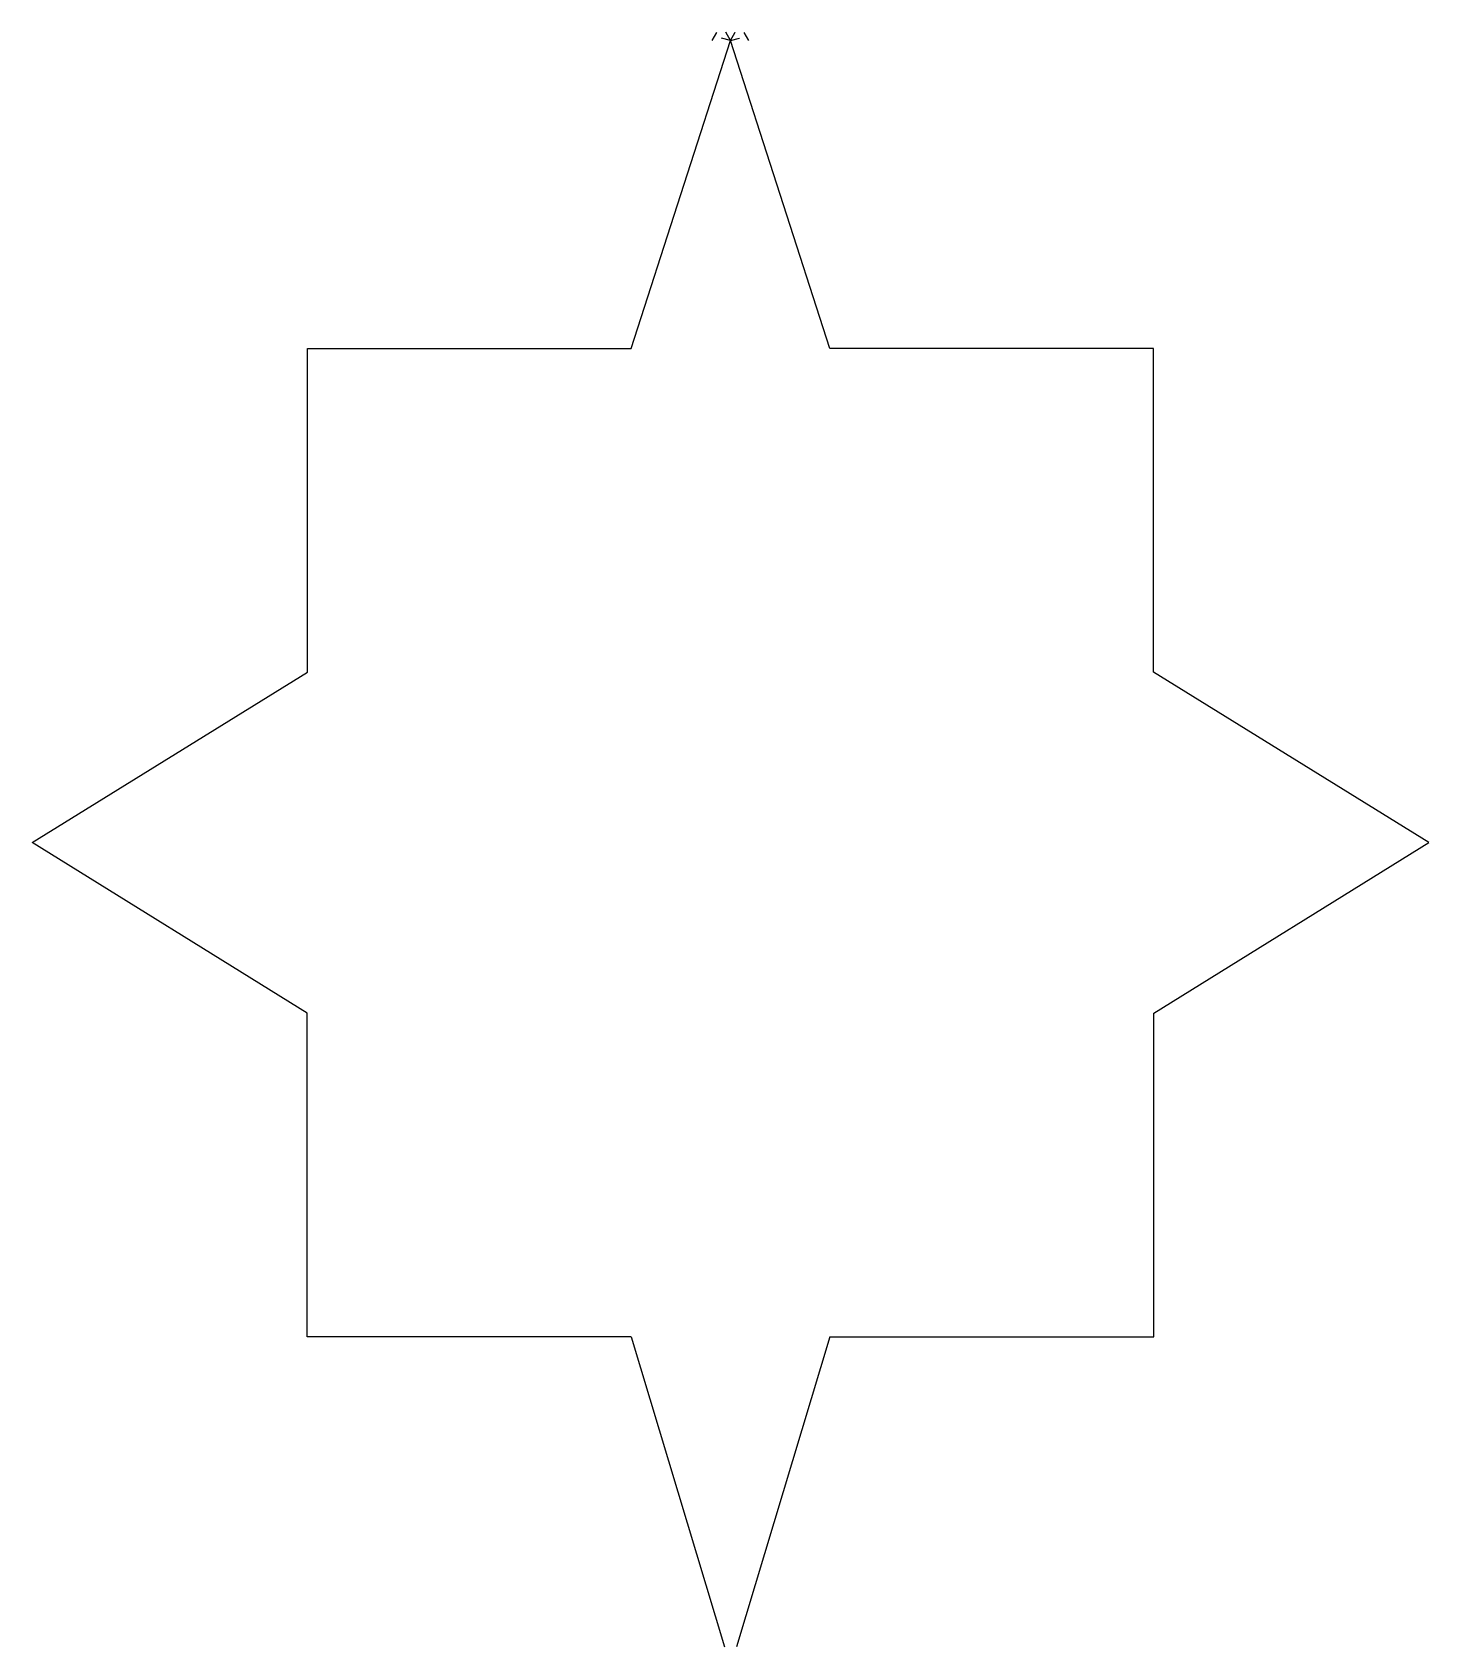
# Model space of a CAD drawing. Header units: inches. Extents: x 102 to 4063, y 13 to 1069.
# Drawn here: x 101.6 to 231, y 13.5 to 163.1 of the extents above; entities that cross this region are included whole.
import ezdxf

# ---------------------------------------------------------------- set-up
doc = ezdxf.new("R2010")
doc.units = ezdxf.units.IN
doc.header["$MEASUREMENT"] = 0

msp = doc.modelspace()

# ---------------------------------------------------------------- linework, layer by layer
for p, q in [((166.32653, 162.37715), (165.89194, 163.12988)), ((165.89194, 163.12988), (165.89194, 163.12988)), ((166.32653, 162.37715), (166.76112, 163.12988)), ((166.76112, 163.12988), (166.76112, 163.12988)), ((157.13759, 133.81908), (166.32653, 162.37715)), ((164.63745, 162.36242), (165.05884, 163.12262)), ((165.05884, 163.12262), (165.05884, 163.12262)), ((166.32653, 162.37715), (165.4802, 162.57513)), ((165.4802, 162.57513), (165.4802, 162.57513)), ((166.32653, 162.37715), (167.17286, 162.57513)), ((175.51547, 133.81908), (166.32653, 162.37715)), ((167.17286, 162.57513), (167.17286, 162.57513)), ((168.01561, 162.36242), (167.59421, 163.12262)), ((167.59421, 163.12262), (167.59421, 163.12262)), ((127.13759, 103.81908), (127.13759, 133.81908)), ((127.13759, 133.81908), (157.13759, 133.81908)), ((205.51547, 133.81908), (175.51547, 133.81908)), ((205.51547, 103.81908), (205.51547, 133.81908)), ((101.63176, 88.025), (127.13759, 103.81908)), ((231.0213, 88.025), (205.51547, 103.81908)), ((127.11427, 72.19334), (101.63176, 88.025)), ((205.53878, 72.19334), (231.0213, 88.025)), ((127.11427, 42.19334), (127.11427, 72.19334)), ((205.53878, 42.19334), (205.53878, 72.19334)), ((157.11427, 42.19334), (127.11427, 42.19334)), ((157.11427, 42.19334), (165.78553, 13.47385)), ((175.53878, 42.19334), (166.86752, 13.47385)), ((175.53878, 42.19334), (205.53878, 42.19334))]:
    msp.add_line(p, q)

doc.saveas('drawing.dxf')
